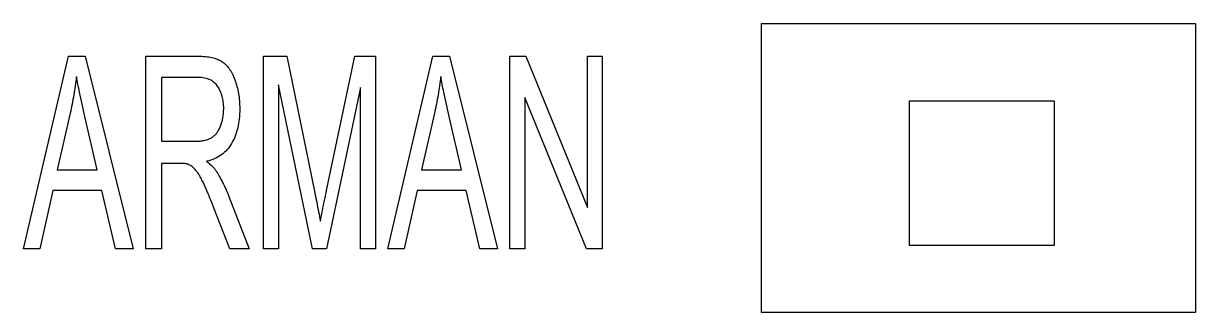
# Model space of a CAD drawing. Header units: metres. Extents: x 1275 to 2085, y -2117 to -1917.
import ezdxf

# ---------------------------------------------------------------- set-up
doc = ezdxf.new("R2010")
doc.units = ezdxf.units.M

msp = doc.modelspace()

# ---------------------------------------------------------------- linework, layer by layer
at = {"color": 7}
for points in [[(1784.842529, -2116.935585), (1784.842529, -1916.935585), (2084.842529, -1916.935585), (2084.842529, -2116.935585), (1784.842529, -2116.935585)], [(1274.869015, -2072.95322), (1306.010549, -1939.619887), (1317.571083, -1939.619887), (1350.759218, -2072.95322), (1338.534921, -2072.95322), (1329.076303, -2032.571228), (1295.169091, -2032.571228), (1286.263608, -2072.95322), (1274.869015, -2072.95322)], [(1526.601021, -2072.95322), (1557.742555, -1939.619887), (1569.303088, -1939.619887), (1602.491224, -2072.95322), (1590.266927, -2072.95322), (1580.808309, -2032.571228), (1546.901097, -2032.571228), (1537.995614, -2072.95322), (1526.601021, -2072.95322)], [(1610.981855, -2072.95322), (1610.981855, -1939.619887), (1621.989253, -1939.619887), (1664.580693, -2044.303834), (1664.580693, -1939.619887), (1674.869015, -1939.619887), (1674.869015, -2072.95322), (1663.861617, -2072.95322), (1621.270177, -1968.178323), (1621.270177, -2072.95322), (1610.981855, -2072.95322)], [(1887.177553, -2070.53934), (1887.177553, -1970.53934), (1987.177553, -1970.53934), (1987.177553, -2070.53934), (1887.177553, -2070.53934)]]:
    msp.add_lwpolyline(points, close=True, dxfattribs=at)
for points in [[(1359.49876, -2072.95322), (1359.49876, -1939.619887), (1395.452573, -1939.619887, -0.023763), (1400.84534, -1939.876325, -0.030558), (1404.994162, -1940.529391, -0.03934), (1408.986831, -1941.746397, -0.049595), (1411.936014, -1943.257904, -0.052565), (1414.516307, -1945.286586, -0.045021), (1417.011033, -1948.191965, -0.036735), (1419.012967, -1951.48611, -0.029358), (1420.952124, -1955.900014, -0.024204), (1422.412218, -1960.508105, -0.023037), (1423.482719, -1965.472547, -0.021593), (1424.106887, -1970.515843, -0.019992), (1424.326251, -1976.00006, -0.026612), (1423.950709, -1983.050921, -0.030765), (1422.929584, -1989.074184, -0.034818), (1421.134369, -1994.897163, -0.038137), (1418.739581, -1999.920023, -0.052017), (1415.511801, -2004.393124, -0.055034), (1411.631789, -2007.878186, -0.053026), (1407.086358, -2010.456137, -0.046962), (1401.481751, -2012.289282, -0.032389), (1405.482427, -2015.894364, -0.044616), (1407.953438, -2018.928664, -0.016143), (1410.185384, -2022.544639, -0.013843), (1412.530635, -2026.909564, -0.011933), (1414.64892, -2031.391768, -0.010348), (1416.85892, -2036.663998), (1430.963878, -2072.95322), (1417.46737, -2072.95322), (1406.736539, -2045.213339, 0.00641), (1401.883223, -2033.273713, 0.011716), (1398.992641, -2026.841351, 0.01119), (1397.402142, -2023.695838, 0.0151), (1396.102508, -2021.429801, 0.021296), (1394.645147, -2019.269637, 0.031674), (1393.516599, -2017.928209, 0.047482), (1390.950019, -2015.656038, 0.06197), (1388.649006, -2014.381142, 0.034937), (1387.721538, -2014.1287, 0.022436), (1386.242866, -2013.903652, 0.015399), (1384.746945, -2013.79068, 0.011146), (1382.675141, -2013.744489), (1370.22959, -2013.744489), (1370.22959, -2072.95322), (1359.49876, -2072.95322)], [(1440.837348, -2072.95322), (1440.837348, -1939.619887), (1456.988907, -1939.619887), (1476.182712, -2034.026435, -0.001237), (1478.805101, -2047.22057, -0.002497), (1480.054661, -2053.762679, -0.002843), (1481.478798, -2046.494862, -0.001462), (1484.369119, -2032.389328), (1503.784178, -1939.619887), (1518.221017, -1939.619887), (1518.221017, -2072.95322), (1507.877381, -2072.95322), (1507.877381, -1961.35704), (1484.313805, -2072.95322), (1474.633933, -2072.95322), (1451.180984, -1959.447081), (1451.180984, -2072.95322), (1440.837348, -2072.95322)], [(1298.266651, -2018.20106), (1325.757489, -2018.20106), (1317.294515, -1981.275185, -0.005262), (1313.60071, -1964.413408, -0.008272), (1311.541905, -1953.626253, -0.012437), (1309.67639, -1966.395938, -0.012403), (1307.172134, -1979.092374), (1298.266651, -2018.20106)], [(1370.22959, -1998.464816), (1393.295344, -1998.464816, 0.023351), (1396.955646, -1998.293777, 0.029232), (1399.850001, -1997.850901, 0.036486), (1402.648015, -1997.036548, 0.044606), (1404.800565, -1996.009155, 0.045165), (1406.728452, -1994.571308, 0.043131), (1408.45126, -1992.734939, 0.038957), (1409.855513, -1990.635015, 0.033785), (1411.10631, -1988.005517, 0.0483), (1412.697448, -1982.351356, 0.044477), (1413.263539, -1976.00006, 0.030348), (1412.978513, -1971.308479, 0.035674), (1412.212582, -1967.382506, 0.0407), (1410.863481, -1963.632535, 0.044327), (1409.059709, -1960.447536, 0.066985), (1406.664554, -1957.779138, 0.068111), (1403.694294, -1955.877277, 0.031466), (1402.013532, -1955.224202, 0.028706), (1400.098912, -1954.734712, 0.025643), (1398.139294, -1954.455309, 0.022591), (1395.895082, -1954.353857), (1370.22959, -1954.353857), (1370.22959, -1998.464816)], [(1549.998656, -2018.20106), (1577.489495, -2018.20106), (1569.026521, -1981.275185, -0.005262), (1565.332716, -1964.413408, -0.008272), (1563.27391, -1953.626253, -0.012437), (1561.408396, -1966.395938, -0.012403), (1558.904139, -1979.092374), (1549.998656, -2018.20106)]]:
    msp.add_lwpolyline(points, format="xyb", close=True, dxfattribs=at)

doc.saveas('drawing.dxf')
